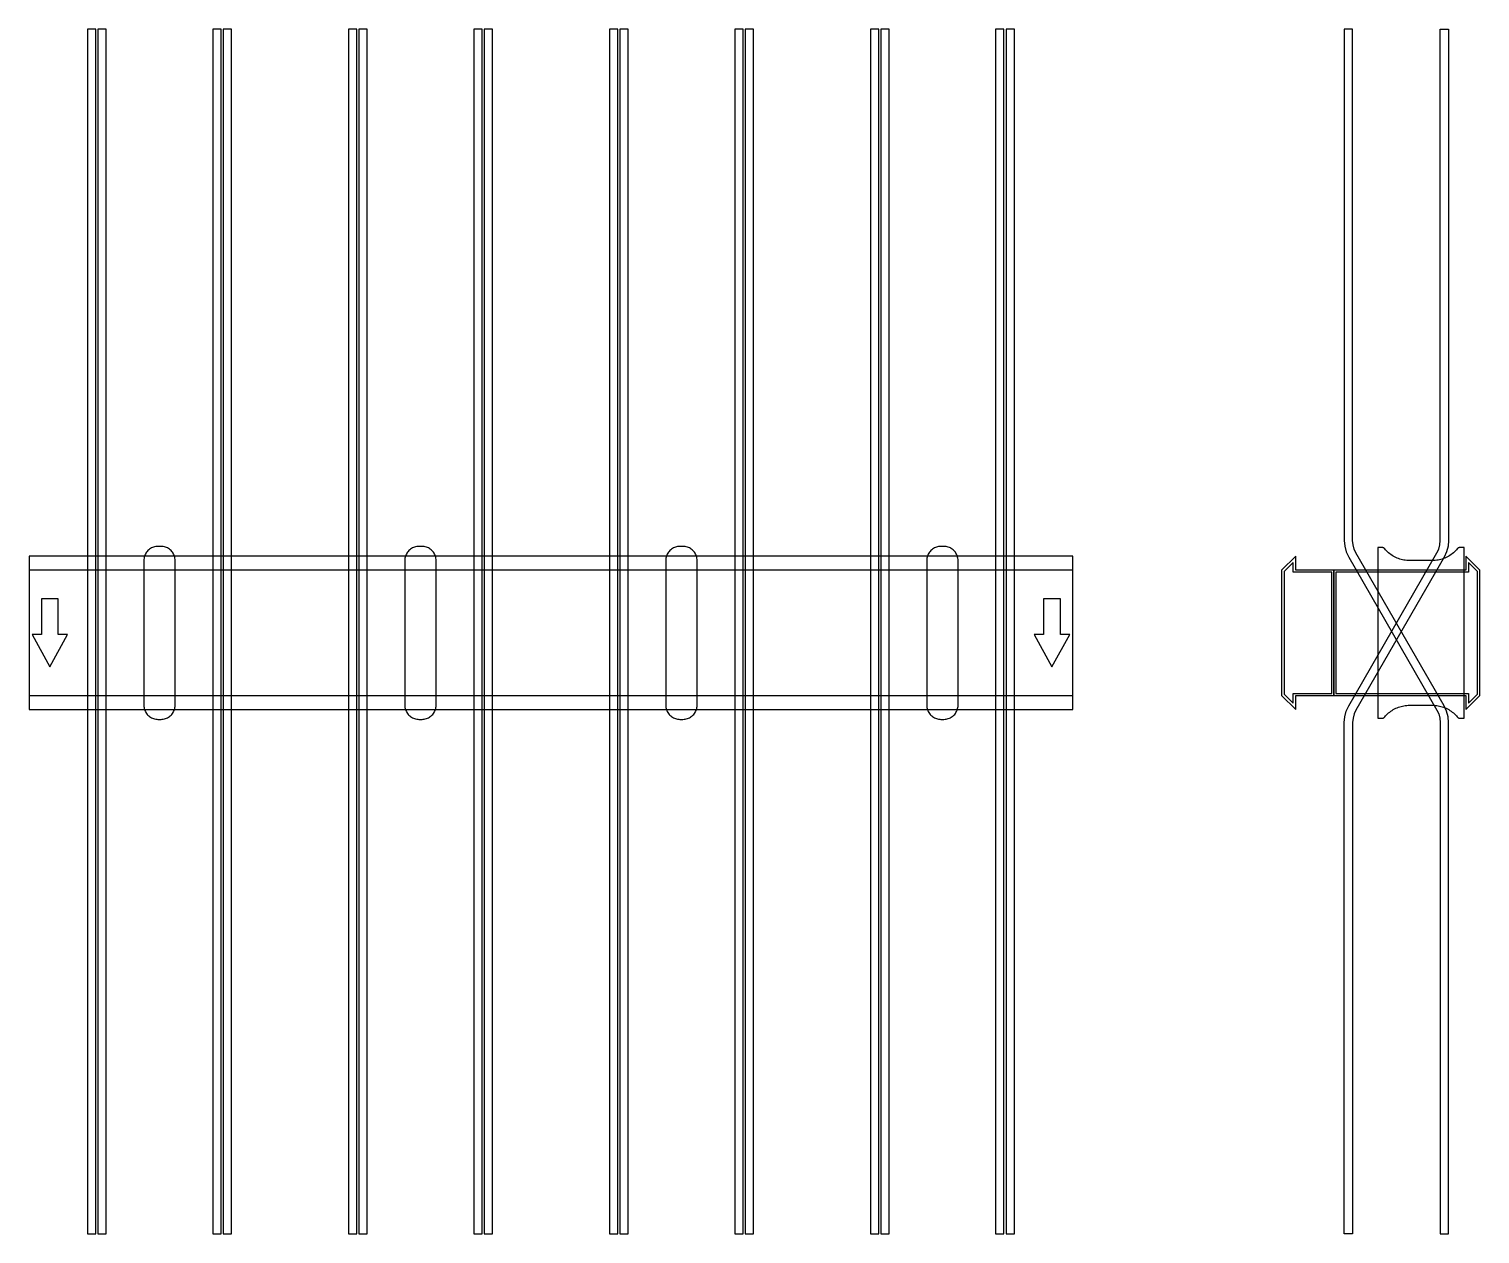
# Model space of a CAD drawing. Extents: x 0 to 1390, y -576 to 578.
import ezdxf

# ---------------------------------------------------------------- set-up
doc = ezdxf.new("R2010")
doc.units = 0
doc.layers.add('Halfen', color=7, linetype='CONTINUOUS')

msp = doc.modelspace()

# ---------------------------------------------------------------- linework, layer by layer
at = {"layer": 'Halfen', "color": 7}
for points in [[(64, -575.609), (64, 578.25), (56, 578.25), (56, -575.609)], [(74, -575.609), (74, 578.25), (66, 578.25), (66, -575.609)], [(184, -575.609), (184, 578.25), (176, 578.25), (176, -575.609)], [(194, -575.609), (194, 578.25), (186, 578.25), (186, -575.609)], [(314, -575.609), (314, 578.25), (306, 578.25), (306, -575.609)], [(324, -575.609), (324, 578.25), (316, 578.25), (316, -575.609)], [(434, -575.609), (434, 578.25), (426, 578.25), (426, -575.609)], [(444, -575.609), (444, 578.25), (436, 578.25), (436, -575.609)], [(564, -575.609), (564, 578.25), (556, 578.25), (556, -575.609)], [(574, -575.609), (574, 578.25), (566, 578.25), (566, -575.609)], [(684, -575.609), (684, 578.25), (676, 578.25), (676, -575.609)], [(694, -575.609), (694, 578.25), (686, 578.25), (686, -575.609)], [(814, -575.609), (814, 578.25), (806, 578.25), (806, -575.609)], [(824, -575.609), (824, 578.25), (816, 578.25), (816, -575.609)], [(934, -575.609), (934, 578.25), (926, 578.25), (926, -575.609)], [(944, -575.609), (944, 578.25), (936, 578.25), (936, -575.609)], [(1360, -575.609), (1360, -85.856), (1359.514, -80.3), (1358.07, -74.912), (1355.713, -69.856), (1271.215, 76.497), (1269.447, 80.289), (1268.365, 84.33), (1268, 88.497), (1268, 578.25), (1260, 578.25), (1260, 88.497), (1260.486, 82.941), (1261.93, 77.553), (1264.287, 72.497), (1348.785, -73.856), (1350.553, -77.648), (1351.635, -81.689), (1352, -85.856), (1352, -575.609)], [(1260, -575.609), (1260, -85.856), (1260.486, -80.3), (1261.93, -74.912), (1264.287, -69.856), (1348.785, 76.497), (1350.553, 80.289), (1351.635, 84.33), (1352, 88.497), (1352, 578.25), (1360, 578.25), (1360, 88.497), (1359.514, 82.941), (1358.07, 77.553), (1355.713, 72.497), (1271.215, -73.856), (1269.447, -77.648), (1268.365, -81.689), (1268, -85.856), (1268, -575.609)], [(0, -73.5), (1000, -73.5), (1000, 73.5), (0, 73.5)], [(140, -69.3), (140, -56.8), (140, 69.3), (139.958, 70.359), (139.834, 71.412), (139.627, 72.452), (139.339, 73.472), (138.972, 74.466), (138.529, 75.429), (138.011, 76.354), (137.422, 77.235), (136.765, 78.068), (136.046, 78.846), (135.268, 79.565), (134.435, 80.222), (133.554, 80.811), (132.629, 81.329), (131.666, 81.772), (130.672, 82.139), (129.652, 82.427), (128.612, 82.634), (127.559, 82.758), (126.5, 82.8), (123.5, 82.8), (122.441, 82.758), (121.388, 82.634), (120.348, 82.427), (119.328, 82.139), (118.334, 81.772), (117.371, 81.329), (116.446, 80.811), (115.565, 80.222), (114.732, 79.565), (113.954, 78.846), (113.235, 78.068), (112.578, 77.235), (111.989, 76.354), (111.471, 75.429), (111.028, 74.466), (110.661, 73.472), (110.373, 72.452), (110.166, 71.412), (110.042, 70.359), (110, 69.3), (110, -56.8), (110, -69.3), (110.042, -70.359), (110.166, -71.412), (110.373, -72.452), (110.661, -73.472), (111.028, -74.466), (111.471, -75.429), (111.989, -76.354), (112.578, -77.235), (113.235, -78.068), (113.954, -78.846), (114.732, -79.565), (115.565, -80.222), (116.446, -80.811), (117.371, -81.329), (118.334, -81.772), (119.328, -82.139), (120.348, -82.427), (121.388, -82.634), (122.441, -82.758), (123.5, -82.8), (126.5, -82.8), (127.559, -82.758), (128.612, -82.634), (129.652, -82.427), (130.672, -82.139), (131.666, -81.772), (132.629, -81.329), (133.554, -80.811), (134.435, -80.222), (135.268, -79.565), (136.046, -78.846), (136.765, -78.068), (137.422, -77.235), (138.011, -76.354), (138.529, -75.429), (138.972, -74.466), (139.339, -73.472), (139.627, -72.452), (139.834, -71.412), (139.958, -70.359), (140, -69.3)], [(390, -69.3), (390, -56.8), (390, 69.3), (389.958, 70.359), (389.834, 71.412), (389.627, 72.452), (389.339, 73.472), (388.972, 74.466), (388.529, 75.429), (388.011, 76.354), (387.422, 77.235), (386.765, 78.068), (386.046, 78.846), (385.268, 79.565), (384.435, 80.222), (383.554, 80.811), (382.629, 81.329), (381.666, 81.772), (380.672, 82.139), (379.652, 82.427), (378.612, 82.634), (377.559, 82.758), (376.5, 82.8), (373.5, 82.8), (372.441, 82.758), (371.388, 82.634), (370.348, 82.427), (369.328, 82.139), (368.334, 81.772), (367.371, 81.329), (366.446, 80.811), (365.565, 80.222), (364.732, 79.565), (363.954, 78.846), (363.235, 78.068), (362.578, 77.235), (361.989, 76.354), (361.471, 75.429), (361.028, 74.466), (360.661, 73.472), (360.373, 72.452), (360.166, 71.412), (360.042, 70.359), (360, 69.3), (360, -56.8), (360, -69.3), (360.042, -70.359), (360.166, -71.412), (360.373, -72.452), (360.661, -73.472), (361.028, -74.466), (361.471, -75.429), (361.989, -76.354), (362.578, -77.235), (363.235, -78.068), (363.954, -78.846), (364.732, -79.565), (365.565, -80.222), (366.446, -80.811), (367.371, -81.329), (368.334, -81.772), (369.328, -82.139), (370.348, -82.427), (371.388, -82.634), (372.441, -82.758), (373.5, -82.8), (376.5, -82.8), (377.559, -82.758), (378.612, -82.634), (379.652, -82.427), (380.672, -82.139), (381.666, -81.772), (382.629, -81.329), (383.554, -80.811), (384.435, -80.222), (385.268, -79.565), (386.046, -78.846), (386.765, -78.068), (387.422, -77.235), (388.011, -76.354), (388.529, -75.429), (388.972, -74.466), (389.339, -73.472), (389.627, -72.452), (389.834, -71.412), (389.958, -70.359), (390, -69.3)], [(640, -69.3), (640, -56.8), (640, 69.3), (639.958, 70.359), (639.834, 71.412), (639.627, 72.452), (639.339, 73.472), (638.972, 74.466), (638.529, 75.429), (638.011, 76.354), (637.422, 77.235), (636.765, 78.068), (636.046, 78.846), (635.268, 79.565), (634.435, 80.222), (633.554, 80.811), (632.629, 81.329), (631.666, 81.772), (630.672, 82.139), (629.652, 82.427), (628.612, 82.634), (627.559, 82.758), (626.5, 82.8), (623.5, 82.8), (622.441, 82.758), (621.388, 82.634), (620.348, 82.427), (619.328, 82.139), (618.334, 81.772), (617.371, 81.329), (616.446, 80.811), (615.565, 80.222), (614.732, 79.565), (613.954, 78.846), (613.235, 78.068), (612.578, 77.235), (611.989, 76.354), (611.471, 75.429), (611.028, 74.466), (610.661, 73.472), (610.373, 72.452), (610.166, 71.412), (610.042, 70.359), (610, 69.3), (610, -56.8), (610, -69.3), (610.042, -70.359), (610.166, -71.412), (610.373, -72.452), (610.661, -73.472), (611.028, -74.466), (611.471, -75.429), (611.989, -76.354), (612.578, -77.235), (613.235, -78.068), (613.954, -78.846), (614.732, -79.565), (615.565, -80.222), (616.446, -80.811), (617.371, -81.329), (618.334, -81.772), (619.328, -82.139), (620.348, -82.427), (621.388, -82.634), (622.441, -82.758), (623.5, -82.8), (626.5, -82.8), (627.559, -82.758), (628.612, -82.634), (629.652, -82.427), (630.672, -82.139), (631.666, -81.772), (632.629, -81.329), (633.554, -80.811), (634.435, -80.222), (635.268, -79.565), (636.046, -78.846), (636.765, -78.068), (637.422, -77.235), (638.011, -76.354), (638.529, -75.429), (638.972, -74.466), (639.339, -73.472), (639.627, -72.452), (639.834, -71.412), (639.958, -70.359), (640, -69.3)], [(890, -69.3), (890, -56.8), (890, 69.3), (889.958, 70.359), (889.834, 71.412), (889.627, 72.452), (889.339, 73.472), (888.972, 74.466), (888.529, 75.429), (888.011, 76.354), (887.422, 77.235), (886.765, 78.068), (886.046, 78.846), (885.268, 79.565), (884.435, 80.222), (883.554, 80.811), (882.629, 81.329), (881.666, 81.772), (880.672, 82.139), (879.652, 82.427), (878.612, 82.634), (877.559, 82.758), (876.5, 82.8), (873.5, 82.8), (872.441, 82.758), (871.388, 82.634), (870.348, 82.427), (869.328, 82.139), (868.334, 81.772), (867.371, 81.329), (866.446, 80.811), (865.565, 80.222), (864.732, 79.565), (863.954, 78.846), (863.235, 78.068), (862.578, 77.235), (861.989, 76.354), (861.471, 75.429), (861.028, 74.466), (860.661, 73.472), (860.373, 72.452), (860.166, 71.412), (860.042, 70.359), (860, 69.3), (860, -56.8), (860, -69.3), (860.042, -70.359), (860.166, -71.412), (860.373, -72.452), (860.661, -73.472), (861.028, -74.466), (861.471, -75.429), (861.989, -76.354), (862.578, -77.235), (863.235, -78.068), (863.954, -78.846), (864.732, -79.565), (865.565, -80.222), (866.446, -80.811), (867.371, -81.329), (868.334, -81.772), (869.328, -82.139), (870.348, -82.427), (871.388, -82.634), (872.441, -82.758), (873.5, -82.8), (876.5, -82.8), (877.559, -82.758), (878.612, -82.634), (879.652, -82.427), (880.672, -82.139), (881.666, -81.772), (882.629, -81.329), (883.554, -80.811), (884.435, -80.222), (885.268, -79.565), (886.046, -78.846), (886.765, -78.068), (887.422, -77.235), (888.011, -76.354), (888.529, -75.429), (888.972, -74.466), (889.339, -73.472), (889.627, -72.452), (889.834, -71.412), (889.958, -70.359), (890, -69.3)], [(1250, -60), (1250, 60), (1213.5, 60), (1213.5, 73.5), (1200, 60), (1200, -60), (1213.5, -73.5), (1213.5, -60)], [(1390, -60), (1390, 60), (1376.5, 73.5), (1376.5, 60), (1250, 60), (1250, -60), (1376.5, -60), (1376.5, -73.5)], [(1375, -81.8), (1375, 81.8), (1371, 81.8), (1370.846, 81.797), (1370.691, 81.786), (1370.538, 81.769), (1370.385, 81.746), (1370.234, 81.715), (1370.084, 81.678), (1369.936, 81.634), (1369.789, 81.584), (1369.646, 81.527), (1369.505, 81.464), (1369.366, 81.395), (1369.231, 81.32), (1369.1, 81.239), (1368.972, 81.153), (1368.848, 81.06), (1368.728, 80.963), (1368.613, 80.86), (1368.502, 80.752), (1368.397, 80.639), (1368.296, 80.522), (1367.41, 79.491), (1366.479, 78.5), (1365.505, 77.551), (1364.491, 76.646), (1363.437, 75.787), (1362.347, 74.975), (1361.222, 74.211), (1360.064, 73.499), (1358.876, 72.838), (1357.66, 72.23), (1356.418, 71.676), (1355.153, 71.178), (1353.867, 70.736), (1352.563, 70.351), (1351.243, 70.024), (1349.911, 69.756), (1348.567, 69.547), (1347.216, 69.397), (1345.859, 69.307), (1344.5, 69.277), (1322.5, 69.277), (1321.141, 69.307), (1319.784, 69.397), (1318.433, 69.547), (1317.089, 69.756), (1315.757, 70.024), (1314.437, 70.351), (1313.133, 70.736), (1311.847, 71.178), (1310.582, 71.676), (1309.34, 72.23), (1308.124, 72.838), (1306.936, 73.499), (1305.778, 74.211), (1304.653, 74.975), (1303.563, 75.787), (1302.509, 76.646), (1301.495, 77.551), (1300.521, 78.5), (1299.59, 79.491), (1298.704, 80.522), (1298.603, 80.639), (1298.498, 80.752), (1298.387, 80.86), (1298.272, 80.963), (1298.152, 81.06), (1298.028, 81.153), (1297.9, 81.239), (1297.769, 81.32), (1297.634, 81.395), (1297.495, 81.464), (1297.354, 81.527), (1297.211, 81.584), (1297.064, 81.634), (1296.916, 81.678), (1296.766, 81.715), (1296.615, 81.746), (1296.462, 81.769), (1296.309, 81.786), (1296.154, 81.797), (1296, 81.8), (1292, 81.8), (1292, -81.8), (1296, -81.8), (1296.154, -81.797), (1296.309, -81.786), (1296.462, -81.769), (1296.615, -81.746), (1296.766, -81.715), (1296.916, -81.678), (1297.064, -81.634), (1297.211, -81.584), (1297.354, -81.527), (1297.495, -81.464), (1297.634, -81.395), (1297.769, -81.32), (1297.9, -81.239), (1298.028, -81.153), (1298.152, -81.06), (1298.272, -80.963), (1298.387, -80.86), (1298.498, -80.752), (1298.603, -80.639), (1298.704, -80.522), (1299.59, -79.491), (1300.521, -78.5), (1301.495, -77.551), (1302.509, -76.646), (1303.563, -75.787), (1304.653, -74.975), (1305.778, -74.211), (1306.936, -73.499), (1308.124, -72.838), (1309.34, -72.23), (1310.582, -71.676), (1311.847, -71.178), (1313.133, -70.736), (1314.437, -70.351), (1315.757, -70.024), (1317.089, -69.756), (1318.433, -69.547), (1319.784, -69.397), (1321.141, -69.307), (1322.5, -69.277), (1344.5, -69.277), (1345.859, -69.307), (1347.216, -69.397), (1348.567, -69.547), (1349.911, -69.756), (1351.243, -70.024), (1352.563, -70.351), (1353.867, -70.736), (1355.153, -71.178), (1356.418, -71.676), (1357.66, -72.23), (1358.876, -72.838), (1360.064, -73.499), (1361.222, -74.211), (1362.347, -74.975), (1363.437, -75.787), (1364.491, -76.646), (1365.505, -77.551), (1366.479, -78.5), (1367.41, -79.491), (1368.296, -80.522), (1368.397, -80.639), (1368.502, -80.752), (1368.613, -80.86), (1368.728, -80.963), (1368.848, -81.06), (1368.972, -81.153), (1369.1, -81.239), (1369.231, -81.32), (1369.366, -81.395), (1369.505, -81.464), (1369.646, -81.527), (1369.789, -81.584), (1369.936, -81.634), (1370.084, -81.678), (1370.234, -81.715), (1370.385, -81.746), (1370.538, -81.769), (1370.691, -81.786), (1370.846, -81.797), (1371, -81.8)], [(0, -60), (1000, -60), (1000, 60), (0, 60)], [(1248, -58), (1248, 58), (1211, 58), (1211, 67.25), (1202.5, 58.75), (1202.5, -58.75), (1211, -67.25), (1211, -58)], [(1387.5, -58.75), (1387.5, 58.75), (1379, 67.25), (1379, 58), (1252, 58), (1252, -58), (1379, -58), (1379, -67.25)], [(20, -32.5), (37, -1.5), (28, -1.5), (28, 32.5), (12, 32.5), (12, -1.5), (3, -1.5)], [(980, -32.5), (997, -1.5), (988, -1.5), (988, 32.5), (972, 32.5), (972, -1.5), (963, -1.5)]]:
    msp.add_lwpolyline(points, close=True, dxfattribs=at)

doc.saveas('drawing.dxf')
